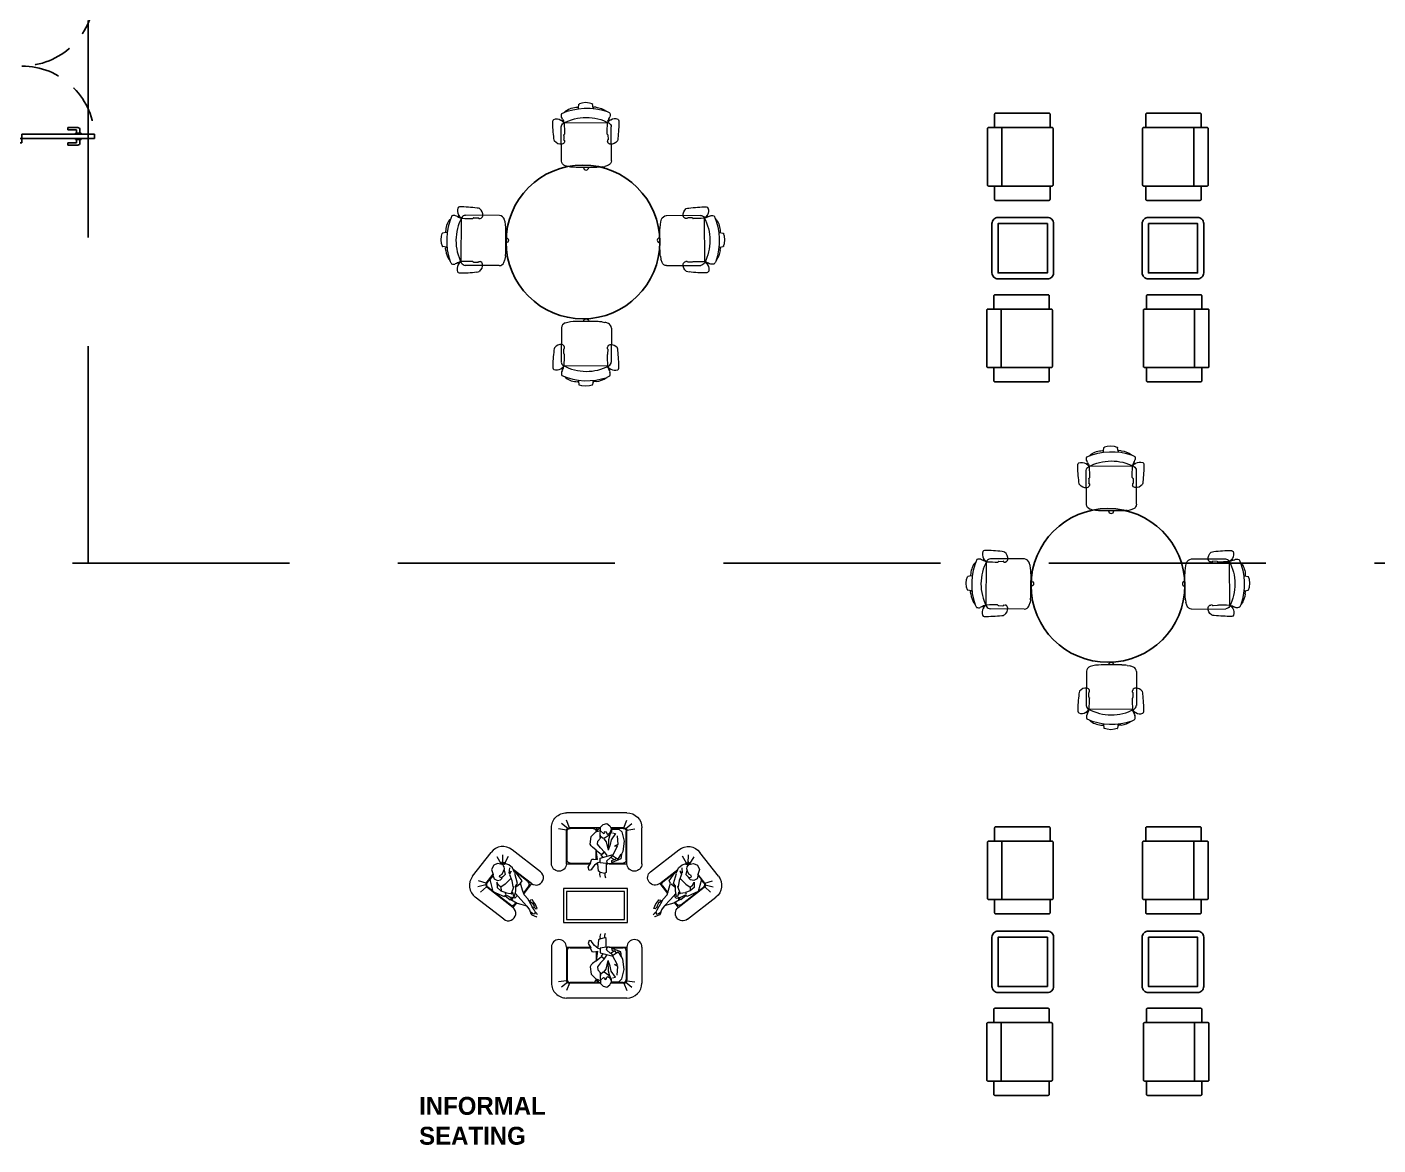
# Model space of a CAD drawing. Header units: inches. Extents: x 482566 to 494966, y -26460 to -22226.
# Drawn here: x 485634 to 486227, y -25589 to -25098 of the extents above; entities that cross this region are included whole.
import ezdxf

# ---------------------------------------------------------------- set-up
doc = ezdxf.new("R2010")
doc.units = ezdxf.units.IN
doc.header["$LTSCALE"] = 15
doc.header["$MEASUREMENT"] = 0
doc.linetypes.add('DASHED', pattern=[0.75, 0.5, -0.25])
doc.linetypes.add('TRATTEGGIATA2', pattern=[9.525, 6.35, -3.175])
doc.layers.add('000obiecte', color=7, linetype='Continuous', lineweight=5, true_color=0xb6bbaa)
doc.layers.add('A-furniture', color=50, linetype='Continuous', lineweight=9)
doc.layers.add('I-ANNO-TEXT', color=7, linetype='Continuous', lineweight=18)
for name, color, linetype in [('aaaa corp comercial', 7, 'Continuous'), ('I-DOORS', 104, 'Continuous'), ('I-FURN', 4, 'Continuous'), ('SUI GAS LINE', 30, 'TRATTEGGIATA2')]:
    doc.layers.add(name, color=color, linetype=linetype)
doc.styles.add('MICRO', font='')
doc.styles.get('MICRO').set_extended_font_data('MicrogrammaSSi', bold=True)

# ---------------------------------------------------------------- blocks, each defined once
blk = doc.blocks.new('EIHFEOUH')
at = {"linetype": 'ByBlock'}
for points in [[(275, 0), (-275, 0, 0.414214), (-285, -10), (-285, -130, 0.414214), (-275, -140), (275, -140, 0.414214), (285, -130), (285, -10, 0.414214)], [(-415, -70), (-295, -70, -0.414214), (-285, -80), (-285, -600, -0.414214), (-295, -610), (-415, -610, -0.414214), (-425, -600), (-425, -80, -0.414214)], [(415, -70), (295, -70, 0.414214), (285, -80), (285, -600, 0.414214), (295, -610), (415, -610, 0.414214), (425, -600), (425, -80, 0.414214)], [(-275, -140), (275, -140, -0.414214), (285, -150), (285, -630, -0.414214), (275, -640), (-275, -640, -0.414214), (-285, -630), (-285, -150, -0.414214)]]:
    blk.add_lwpolyline(points, format="xyb", close=True, dxfattribs=at)
blk = doc.blocks.new('A$C6A0E07C9')
at = {"layer": 'A-furniture'}
for p, q in [((-0.214, 0.272), (0.118, 0.288)), ((-0.269, 0.177), (-0.266, 0.205)), ((-0.012, 0.242), (-0.025, 0.242)), ((-0.011, 0.243), (-0.012, 0.242)), ((-0.008, 0.248), (-0.011, 0.243)), ((-0.011, 0.243), (-0.011, 0.243)), ((0.038, 0.251), (-0.003, 0.25)), ((0.042, 0.251), (0.045, 0.247)), ((0.045, 0.247), (0.046, 0.246)), ((0.046, 0.246), (0.048, 0.245)), ((0.048, 0.245), (0.048, 0.245)), ((0.159, 0.25), (0.179, -0.167)), ((0.315, 0.152), (0.319, 0.129)), ((-0.291, 0.02), (-0.289, 0.029)), ((-0.288, 0.01), (-0.291, 0.02)), ((-0.289, 0.029), (-0.284, 0.038)), ((-0.282, 0.002), (-0.288, 0.01)), ((-0.284, 0.038), (-0.276, 0.044)), ((-0.274, -0.003), (-0.282, 0.002)), ((-0.276, 0.044), (-0.267, 0.046)), ((0.315, 0.121), (0.306, 0.12)), ((0.313, 0.121), (0.347, 0.116)), ((0.351, 0.113), (0.36, 0.088)), ((0.364, 0.015), (0.358, -0.011)), ((0.36, 0.088), (0.366, 0.051)), ((0.366, 0.051), (0.364, 0.015)), ((-0.264, -0.004), (-0.274, -0.003)), ((0.311, -0.022), (0.322, -0.023)), ((0.32, -0.023), (0.355, -0.015)), ((0.355, -0.015), (0.356, -0.013)), ((0.356, -0.013), (0.358, -0.011)), ((-0.189, -0.217), (0.143, -0.2)), ((0.009, -0.176), (-0.004, -0.177)), ((0.009, -0.176), (0.009, -0.176)), ((0.01, -0.176), (0.009, -0.176)), ((0.013, -0.182), (0.01, -0.176)), ((0.059, -0.18), (0.018, -0.183)), ((0.063, -0.179), (0.066, -0.175)), ((0.066, -0.175), (0.067, -0.174)), ((0.067, -0.174), (0.069, -0.173)), ((0.069, -0.173), (0.069, -0.173)), ((0.296, -0.147), (0.284, -0.159))]:
    blk.add_line(p, q, dxfattribs=at)
for centre, radius, start, end in [((-0.21, 0.223), 0.0487, 94.526, 161.0109), ((0.027, 0.278), 0.0792, 129.4999, 189.1152), ((-0.022, 0.271), 0.0292, 192.0047, 264.4409), ((0.007, 0.283), 0.0635, 94.0792, 117.5938), ((0.224, -0.892), 1.257, 92.3594, 100.1757), ((0.117, 0.241), 0.0463, 34.0902, 88.4441), ((-0.249, 0.025), 0.471, 334.5973, 30.9732), ((0.108, 0.326), 0.0879, 309.6726, 333.0223), ((0.172, 0.345), 0.0192, 28.1256, 89.2436), ((-1.125, 2.793), 2.849, 297.1157, 298.0695), ((-0.92, -0.013), 1.143, 14.0931, 15.0056), ((0.121, 0.323), 0.0749, 330.3794, 24.513), ((0.234, 0.223), 0.0597, 72.5282, 107.7011), ((0.195, 0.222), 0.0806, 25.5198, 45.5387), ((0.182, 0.142), 0.452, 175.5289, 182.0991), ((0.594, -0.035), 0.893, 162.1203, 164.4323), ((-0.004, 0.244), 0.00623, 84.8455, 131.3174), ((0.037, 0.241), 0.0101, 64.5281, 88.6391), ((0.001, 1.553), 1.309, 272.0899, 276.676), ((0.149, 0.274), 0.0211, 279.8693, 313.3434), ((0.17, 0.245), 0.0129, 130.1366, 158.0173), ((0.187, 0.181), 0.0779, 100.0525, 108.2672), ((-0.301, 0.026), 0.614, 339.6108, 22.0467), ((0.128, 0.125), 0.189, 8.0925, 40.8276), ((72.219, 3.627), 72.574, 182.76527, 182.92488), ((0.31, 0.129), 0.0088, 301.088, 3.1667), ((0.347, 0.111), 0.00513, 22.8184, 91.0076), ((0.081, -0.062), 0.341, 182.481, 200.7553), ((0.116, -0.038), 0.211, 328.6962, 1.8079), ((0.318, -0.031), 0.00903, 2.1237, 63.3709), ((-0.186, -0.16), 0.0572, 202.8821, 266.1169), ((0.052, -0.207), 0.0792, 176.5782, 236.1936), ((0.002, -0.206), 0.0292, 101.2525, 173.6887), ((0.017, -0.177), 0.00623, 234.376, 280.848), ((0.058, -0.17), 0.0101, 277.0543, 301.1654), ((0.152, -1.479), 1.309, 89.0174, 93.6036), ((0.138, -0.155), 0.0449, 276.7939, 330.1521), ((0.172, -0.191), 0.0211, 52.3501, 85.8241), ((0.197, -0.155), 0.0211, 212.6602, 229.0352), ((0.163, -0.292), 0.122, 63.0548, 80.6357), ((0.136, -0.248), 0.0879, 32.6712, 56.0209), ((-0.92, -0.013), 1.143, 350.6964, 351.6126), ((0.149, -0.244), 0.0749, 341.1805, 35.314), ((0.324, 0.055), 0.26, 246.1539, 250.8174), ((0.249, -0.153), 0.0392, 254.2998, 275.9911), ((0.254, -0.14), 0.0518, 269.3553, 293.3788), ((0.031, -0.214), 0.0635, 248.0997, 271.6142), ((0.131, 0.976), 1.257, 265.5178, 273.334), ((0.202, -0.26), 0.0192, 276.4498, 337.5679)]:
    blk.add_arc(centre, radius, start, end, dxfattribs=at)
blk = doc.blocks.new('solid door-1500')
for p, q in [((410495, -4754), (410495, -4047)), ((410537, -4754), (410537, -4047)), ((411866, -4754), (411866, -4047)), ((411909, -4754), (411909, -4047)), ((410430, -4306), (410430, -4209)), ((410484, -4188), (410452, -4188)), ((410484, -4231), (410484, -4177)), ((410495, -4177), (410484, -4177)), ((410537, -4177), (410548, -4177)), ((410548, -4231), (410548, -4177)), ((410548, -4188), (410580, -4188)), ((410602, -4306), (410602, -4209)), ((411802, -4306), (411802, -4209)), ((411855, -4188), (411823, -4188)), ((411866, -4177), (411855, -4177)), ((411855, -4231), (411855, -4177)), ((411909, -4177), (411920, -4177)), ((411920, -4231), (411920, -4177)), ((411920, -4188), (411952, -4188)), ((411973, -4306), (411973, -4209)), ((410452, -4306), (410430, -4306)), ((410484, -4220), (410452, -4220)), ((410452, -4306), (410452, -4220)), ((410495, -4231), (410484, -4231)), ((410537, -4231), (410548, -4231)), ((410548, -4220), (410580, -4220)), ((410580, -4306), (410580, -4220)), ((410580, -4306), (410602, -4306)), ((411823, -4306), (411802, -4306)), ((411855, -4220), (411823, -4220)), ((411823, -4306), (411823, -4220)), ((411866, -4231), (411855, -4231)), ((411909, -4231), (411920, -4231)), ((411920, -4220), (411952, -4220)), ((411952, -4306), (411952, -4220)), ((411952, -4306), (411973, -4306)), ((410495, -4754), (410452, -4754)), ((410452, -4754), (410452, -4844)), ((410452, -4844), (410464, -4844)), ((410537, -4844), (410452, -4844)), ((410495, -4754), (410537, -4754)), ((410495, -4754), (410495, -4801)), ((410495, -4754), (410495, -4801)), ((410537, -4801), (410495, -4801)), ((410537, -4801), (410537, -4844)), ((411909, -4754), (411866, -4754)), ((411866, -4801), (411866, -4844)), ((411866, -4801), (411909, -4801)), ((411866, -4844), (411952, -4844)), ((411909, -4754), (411909, -4801)), ((411909, -4754), (411909, -4801)), ((411909, -4754), (411952, -4754)), ((411952, -4844), (411940, -4844)), ((411952, -4754), (411952, -4844))]:
    blk.add_line(p, q)
for points in [[(410495, -4047), (410537, -4047)], [(411909, -4047), (411866, -4047)]]:
    blk.add_lwpolyline(points)
at = {"linetype": 'DASHED', "ltscale": 50}
for centre, start, end in [((410495, -4754), 0, 86.5254), ((411909, -4754), 93.4746, 180)]:
    blk.add_arc(centre, 707, start, end, dxfattribs=at)
for centre, start, end in [((410452, -4209), 90, 180), ((410580, -4209), 0, 90), ((411823, -4209), 90, 180), ((411952, -4209), 0, 90)]:
    blk.add_arc(centre, 21.4, start, end)
blk = doc.blocks.new('A$C620D4238')
for p, q in [((0.27, 0.816), (0.165, 0.9)), ((0.249, 1.078), (1.254, 1.078)), ((0.299, 0.829), (0.25, 0.954)), ((0.581, 0.9), (0.532, 0.861)), ((0.643, 0.882), (0.581, 0.9)), ((1.204, 0.829), (1.253, 0.954)), ((1.233, 0.816), (1.338, 0.9)), ((0, 0.232), (0, 0.829)), ((0.252, 0.791), (0.119, 0.811)), ((0.249, 0.232), (0.249, 0.779)), ((0.259, 0.292), (0.259, 0.77)), ((0.332, 0.761), (0.297, 0.605)), ((0.299, 0.829), (0.516, 0.829)), ((0.309, 0.819), (0.511, 0.819)), ((0.383, 0.808), (0.332, 0.761)), ((0.502, 0.806), (0.383, 0.808)), ((0.51, 0.816), (0.502, 0.806)), ((0.532, 0.861), (0.51, 0.816)), ((0.686, 0.839), (0.643, 0.882)), ((0.69, 0.785), (0.686, 0.839)), ((0.687, 0.829), (1.204, 0.829)), ((0.687, 0.819), (0.692, 0.819)), ((0.768, 0.761), (0.69, 0.785)), ((0.742, 0.769), (0.742, 0.77)), ((0.751, 0.766), (0.751, 0.829)), ((0.751, 0.766), (0.751, 0.779)), ((0.751, 0.766), (0.751, 0.779)), ((0.761, 0.763), (0.761, 0.77)), ((0.842, 0.682), (0.768, 0.761)), ((0.811, 0.819), (1.194, 0.819)), ((0.858, 0.558), (0.842, 0.682)), ((1.244, 0.292), (1.244, 0.77)), ((1.251, 0.791), (1.384, 0.811)), ((1.254, 0.232), (1.254, 0.779)), ((1.503, 0.232), (1.503, 0.829)), ((0.297, 0.605), (0.319, 0.435)), ((0.739, 0.302), (0.758, 0.458)), ((0.758, 0.458), (0.819, 0.505)), ((0.761, 0.305), (0.761, 0.463)), ((0.819, 0.505), (0.844, 0.527)), ((0.844, 0.527), (0.858, 0.558)), ((0.551, 0.232), (0.249, 0.232)), ((0.502, 0.242), (0.309, 0.242)), ((0.319, 0.435), (0.34, 0.394)), ((0.34, 0.394), (0.352, 0.312)), ((0.352, 0.312), (0.495, 0.253)), ((0.495, 0.253), (0.506, 0.237)), ((0.506, 0.237), (0.567, 0.23)), ((0.567, 0.23), (0.573, 0.241)), ((0.592, 0.232), (0.568, 0.232)), ((0.573, 0.241), (0.592, 0.235)), ((0.592, 0.232), (0.594, 0.087)), ((0.723, 0.11), (0.732, 0.232)), ((0.733, 0.249), (0.786, 0.208)), ((0.797, 0.31), (0.739, 0.302)), ((0.755, 0.232), (0.751, 0.232)), ((0.834, 0.306), (0.797, 0.31)), ((0.854, 0.255), (0.834, 0.306)), ((0.846, 0.247), (0.854, 0.255)), ((0.895, 0.173), (0.846, 0.247)), ((1.194, 0.242), (0.849, 0.242)), ((1.254, 0.232), (0.856, 0.232)), ((0.594, 0.087), (0.616, 0.073)), ((0.616, 0.036), (0.606, 0)), ((0.616, 0.073), (0.616, 0.036)), ((0.689, 0.011), (0.698, 0.054)), ((0.696, 0.093), (0.723, 0.11)), ((0.698, 0.054), (0.696, 0.093)), ((0.786, 0.208), (0.827, 0.157)), ((0.827, 0.157), (0.842, 0.13)), ((0.842, 0.13), (0.875, 0.12)), ((0.875, 0.12), (0.895, 0.173))]:
    blk.add_line(p, q)
for points in [[(0.413, 0.697), (0.401, 0.554), (0.457, 0.523), (0.407, 0.527), (0.487, 0.37), (0.422, 0.325), (0.45, 0.296), (0.522, 0.337), (0.586, 0.277), (0.575, 0.241)], [(0.491, 0.744), (0.438, 0.734), (0.512, 0.632), (0.53, 0.55), (0.563, 0.456)], [(0.686, 0.781), (0.637, 0.736), (0.616, 0.748), (0.622, 0.761), (0.61, 0.769), (0.592, 0.763), (0.584, 0.732), (0.565, 0.722), (0.532, 0.742), (0.514, 0.779), (0.508, 0.806), (0.504, 0.769), (0.528, 0.718), (0.608, 0.66), (0.645, 0.65), (0.686, 0.685), (0.696, 0.734), (0.686, 0.781)], [(0.532, 0.714), (0.557, 0.632), (0.563, 0.474)], [(0.649, 0.343), (0.676, 0.382), (0.62, 0.425), (0.686, 0.495), (0.735, 0.56), (0.731, 0.609), (0.686, 0.658), (0.696, 0.671), (0.692, 0.707)], [(0.633, 0.648), (0.594, 0.597), (0.563, 0.456)], [(0.758, 0.46), (0.674, 0.388), (0.625, 0.431), (0.581, 0.368)], [(0.42, 0.325), (0.395, 0.31), (0.342, 0.394)], [(0.497, 0.251), (0.497, 0.284), (0.463, 0.302)], [(0.592, 0.235), (0.692, 0.25), (0.694, 0.327), (0.48, 0.384)], [(0.516, 0.333), (0.489, 0.368)], [(0.731, 0.251), (0.692, 0.263)], [(0.696, 0.095), (0.614, 0.073)]]:
    blk.add_lwpolyline(points)
for centre, radius, start, end in [((0.249, 0.829), 0.249, 90, 180), ((1.254, 0.829), 0.249, 360, 90), ((0.299, 0.779), 0.0498, 90, 180), ((0.309, 0.77), 0.0498, 90, 180), ((0.692, 0.77), 0.0498, 0, 90), ((0.811, 0.77), 0.0498, 90, 180), ((1.194, 0.77), 0.0498, 0, 90), ((1.204, 0.779), 0.0498, 0, 90), ((0.124, 0.232), 0.124, 180, 0), ((0.309, 0.292), 0.0498, 180, 270), ((1.194, 0.292), 0.0498, 270, 0), ((1.379, 0.232), 0.124, 180, 360)]:
    blk.add_arc(centre, radius, start, end)
blk = doc.blocks.new('A$C13E519EA')
for p, q in [((0.846, 1), (0.249, 1)), ((0, 0.249), (0, 0.751)), ((0.249, 0.702), (0.124, 0.75)), ((0.262, 0.73), (0.178, 0.835)), ((0.269, 0.704), (0.199, 0.669)), ((0.249, 0.694), (0.249, 0.751)), ((0.287, 0.748), (0.267, 0.881)), ((0.282, 0.699), (0.269, 0.704)), ((0.312, 0.751), (0.282, 0.699)), ((0.317, 0.691), (0.291, 0.699)), ((0.312, 0.751), (0.299, 0.751)), ((0.36, 0.769), (0.312, 0.751)), ((0.343, 0.669), (0.317, 0.691)), ((0.438, 0.765), (0.36, 0.769)), ((0.397, 0.733), (0.443, 0.66)), ((0.512, 0.725), (0.438, 0.765)), ((0.443, 0.66), (0.456, 0.708)), ((0.456, 0.708), (0.469, 0.647)), ((0.846, 0.751), (0.463, 0.751)), ((0.786, 0.742), (0.482, 0.742)), ((0.538, 0.734), (0.512, 0.725)), ((0.664, 0.608), (0.525, 0.712)), ((0.695, 0.691), (0.538, 0.734)), ((0.699, 0.647), (0.695, 0.691)), ((0.836, 0.692), (0.836, 0.548)), ((0.846, 0.751), (0.846, 0.542)), ((0.199, 0.669), (0.165, 0.608)), ((0.165, 0.608), (0.182, 0.53)), ((0.182, 0.53), (0.252, 0.482)), ((0.249, 0.299), (0.249, 0.484)), ((0.252, 0.482), (0.26, 0.46)), ((0.256, 0.47), (0.308, 0.434)), ((0.26, 0.46), (0.256, 0.382)), ((0.356, 0.63), (0.343, 0.669)), ((0.351, 0.651), (0.408, 0.604)), ((0.351, 0.534), (0.369, 0.578)), ((0.36, 0.517), (0.351, 0.534)), ((0.369, 0.578), (0.356, 0.63)), ((0.408, 0.525), (0.36, 0.517)), ((0.369, 0.443), (0.404, 0.486)), ((0.404, 0.551), (0.395, 0.525)), ((0.408, 0.604), (0.404, 0.551)), ((0.404, 0.486), (0.408, 0.525)), ((0.469, 0.647), (0.56, 0.591)), ((0.508, 0.478), (0.482, 0.395)), ((0.525, 0.608), (0.508, 0.478)), ((0.56, 0.591), (0.634, 0.521)), ((0.634, 0.521), (0.643, 0.534)), ((0.643, 0.534), (0.682, 0.412)), ((0.664, 0.56), (0.664, 0.608)), ((0.716, 0.495), (0.664, 0.56)), ((0.699, 0.634), (0.682, 0.556)), ((0.799, 0.573), (0.699, 0.647)), ((0.756, 0.412), (0.716, 0.495)), ((0.738, 0.456), (0.868, 0.434)), ((0.864, 0.53), (0.799, 0.573)), ((0.96, 0.512), (0.864, 0.53)), ((0.999, 0.495), (0.96, 0.512)), ((1.003, 0.525), (0.999, 0.495)), ((0.999, 0.495), (1.094, 0.451)), ((1.024, 0.548), (1.003, 0.525)), ((1.012, 0.504), (1.06, 0.504)), ((1.051, 0.534), (1.024, 0.548)), ((1.103, 0.525), (1.051, 0.534)), ((1.06, 0.504), (1.12, 0.478)), ((1.094, 0.451), (1.125, 0.469)), ((1.147, 0.434), (1.094, 0.451)), ((1.177, 0.481), (1.103, 0.525)), ((1.125, 0.469), (1.16, 0.465)), ((1.16, 0.465), (1.177, 0.481)), ((0.249, 0.299), (0.124, 0.25)), ((0.262, 0.27), (0.178, 0.165)), ((0.256, 0.382), (0.421, 0.256)), ((0.259, 0.309), (0.259, 0.38)), ((0.287, 0.252), (0.267, 0.119)), ((0.846, 0.249), (0.299, 0.249)), ((0.308, 0.434), (0.369, 0.443)), ((0.417, 0.259), (0.309, 0.259)), ((0.43, 0.395), (0.378, 0.417)), ((0.378, 0.417), (0.434, 0.351)), ((0.421, 0.256), (0.617, 0.304)), ((0.482, 0.395), (0.43, 0.395)), ((0.786, 0.259), (0.433, 0.259)), ((0.434, 0.351), (0.521, 0.343)), ((0.482, 0.395), (0.521, 0.347)), ((0.521, 0.343), (0.599, 0.373)), ((0.599, 0.373), (0.608, 0.343)), ((0.603, 0.365), (0.682, 0.412)), ((0.617, 0.304), (0.617, 0.325)), ((0.617, 0.325), (0.734, 0.321)), ((0.708, 0.356), (0.621, 0.338)), ((0.682, 0.412), (0.695, 0.408)), ((0.695, 0.408), (0.686, 0.443)), ((0.686, 0.443), (0.743, 0.399)), ((0.756, 0.347), (0.708, 0.356)), ((0.751, 0.378), (0.729, 0.373)), ((0.729, 0.373), (0.756, 0.356)), ((0.734, 0.321), (0.738, 0.334)), ((0.738, 0.334), (0.86, 0.347)), ((0.743, 0.399), (0.756, 0.412)), ((0.777, 0.391), (0.751, 0.378)), ((0.756, 0.356), (0.756, 0.347)), ((0.777, 0.443), (0.782, 0.421)), ((0.782, 0.421), (0.777, 0.391)), ((0.836, 0.345), (0.836, 0.309)), ((0.846, 0.346), (0.846, 0.249)), ((0.86, 0.347), (0.916, 0.373)), ((0.868, 0.434), (1.016, 0.409)), ((0.916, 0.373), (0.994, 0.404)), ((0.994, 0.404), (1.016, 0.408)), ((1.016, 0.408), (1.09, 0.386)), ((1.09, 0.386), (1.116, 0.369)), ((1.116, 0.369), (1.137, 0.355)), ((1.137, 0.355), (1.168, 0.343)), ((1.181, 0.417), (1.147, 0.434)), ((1.168, 0.343), (1.251, 0.365)), ((1.222, 0.413), (1.181, 0.417)), ((1.244, 0.404), (1.222, 0.413)), ((1.251, 0.365), (1.252, 0.371)), ((0.846, 0), (0.249, 0))]:
    blk.add_line(p, q)
blk.add_lwpolyline([(1.186, 0.408), (1.199, 0.391), (1.194, 0.378), (1.164, 0.369), (1.116, 0.365)])
for centre, radius, start, end in [((0.249, 0.751), 0.249, 90, 180), ((0.846, 0.876), 0.124, 270, 90), ((0.299, 0.702), 0.0498, 90, 180), ((0.309, 0.692), 0.0498, 90, 171.8242), ((0.786, 0.692), 0.0498, 0, 90), ((0.249, 0.249), 0.249, 180, 270), ((0.299, 0.299), 0.0498, 180, 270), ((0.309, 0.309), 0.0498, 180, 270), ((0.786, 0.309), 0.0498, 270, 0), ((0.846, 0.124), 0.124, 270, 90)]:
    blk.add_arc(centre, radius, start, end)
blk = doc.blocks.new('A$C7777126F')
at = {"layer": '000obiecte', "ltscale": 70}
for points in [[(531, -282), (-531, -282), (-531, 282), (531, 282)], [(481, -232), (-481, -232), (-481, 232), (481, 232)]]:
    blk.add_lwpolyline(points, close=True, dxfattribs=at)
for name, p, xscale, yscale, zscale, rotation in [('A$C620D4238', (770, 460), -1000, 1000, 1000, 359.9999999177509), ('A$C13E519EA', (-2194, -288), -1000.00000000018, 1000, 1000, 217.778089326914), ('A$C13E519EA', (2194, -288), 1000.00000000018, 1000.00000000018, 1000.00000000018, 142.2219106730861), ('A$C620D4238', (770, -460), 1000, 1000, 1000, 180.0000000822491)]:
    blk.add_blockref(name, p, dxfattribs=dict(at, xscale=xscale, yscale=yscale, zscale=zscale, rotation=rotation))

msp = doc.modelspace()

# ---------------------------------------------------------------- linework, layer by layer
at = {"layer": 'I-FURN', "elevation": 6.93}
for points in [[(486084.24, -25184.53), (486084.24, -25206.13, -0.414214), (486081.54, -25208.83), (486059.94, -25208.83, -0.414214), (486057.24, -25206.13), (486057.24, -25184.53, -0.414214), (486059.94, -25181.83), (486081.54, -25181.83, -0.414214)], [(486123.17, -25184.53), (486123.17, -25206.13, 0.414214), (486125.87, -25208.83), (486147.47, -25208.83, 0.414214), (486150.17, -25206.13), (486150.17, -25184.53, 0.414214), (486147.47, -25181.83), (486125.87, -25181.83, 0.414214)], [(486084.24, -25497.75), (486084.24, -25519.35, -0.414214), (486081.54, -25522.05), (486059.94, -25522.05, -0.414214), (486057.24, -25519.35), (486057.24, -25497.75, -0.414214), (486059.94, -25495.05), (486081.54, -25495.05, -0.414214)], [(486123.17, -25497.75), (486123.17, -25519.35, 0.414214), (486125.87, -25522.05), (486147.47, -25522.05, 0.414214), (486150.17, -25519.35), (486150.17, -25497.75, 0.414214), (486147.47, -25495.05), (486125.87, -25495.05, 0.414214)]]:
    msp.add_lwpolyline(points, format="xyb", close=True, dxfattribs=at)
for points in [[(486081.54, -25184.53), (486081.54, -25206.13), (486059.94, -25206.13), (486059.94, -25184.53)], [(486125.87, -25184.53), (486125.87, -25206.13), (486147.47, -25206.13), (486147.47, -25184.53)], [(486081.54, -25497.75), (486081.54, -25519.35), (486059.94, -25519.35), (486059.94, -25497.75)], [(486125.87, -25497.75), (486125.87, -25519.35), (486147.47, -25519.35), (486147.47, -25497.75)]]:
    msp.add_lwpolyline(points, close=True, dxfattribs=at)
at = {"layer": 'I-FURN'}
for centre in [(485877.7, -25192.56, 6.93), (486108.14, -25343.35, 6.93)]:
    msp.add_circle(centre, 33.75, dxfattribs=at)
at = {"layer": 'SUI GAS LINE'}
for p, q in [((485660.5, -25333.5), (485660.5, -24827.5)), ((485225, -25333.5), (486332.5, -25333.5))]:
    msp.add_line(p, q, dxfattribs=at)

# ---------------------------------------------------------------- block references
at = {"layer": 'A-furniture'}
for p, xscale, yscale, zscale, rotation in [((485877.51, -25147.99, 6.93), -45.00000000000906, 45, 45, 273.1434728385179), ((485832.04, -25190.22, 6.93), 45.00000000027777, 45.00000000027777, 45.00000000027777, 176.8565271613339), ((485923.37, -25190.22, 6.93), -45.00000000027777, 45, 45, 183.1434728386661), ((485877.51, -25239.32, 6.93), 45.00000000000906, 45.00000000000906, 45.00000000000906, 266.8565271614821), ((486107.95, -25298.78, 6.93), -45.00000000000906, 45, 45, 273.1434728385179), ((486062.48, -25341.01, 6.93), 45.00000000027777, 45.00000000027777, 45.00000000027777, 176.8565271613339), ((486153.81, -25341.01, 6.93), -45.00000000027777, 45, 45, 183.1434728386661), ((486107.95, -25390.1, 6.93), 45.00000000000906, 45.00000000000906, 45.00000000000906, 266.8565271614821)]:
    msp.add_blockref('A$C6A0E07C9', p, dxfattribs=dict(at, xscale=xscale, yscale=yscale, zscale=zscale, rotation=rotation))
at = {"layer": 'aaaa corp comercial', "color": 7, "linetype": 'Continuous', "xscale": -0.02643085346705815, "yscale": 0.02643085346705815, "zscale": 0.02643085346705815, "rotation": 180}
msp.add_blockref('A$C7777126F', (485883.24, -25483.81), dxfattribs=at)
at = {"layer": 'I-DOORS', "xscale": -0.04499999998952262, "yscale": 0.04499999998952262, "zscale": 0.04499999999999744, "rotation": 270}
msp.add_blockref('solid door-1500', (485845.39, -43619.43, 6.93), dxfattribs=at)
at = {"layer": 'I-FURN', "yscale": 0.04499999998952262}
for p, xscale, zscale, rotation in [((486055.25, -25155.19, 6.93), -0.04499999998952262, 0.04499999999999744, 90), ((486152.16, -25155.19, 6.93), 0.04499999998952262, 0.04499999998952262, 270), ((486054.93, -25234.86, 6.93), -0.04499999998952262, 0.04499999999999744, 90), ((486152.48, -25234.86, 6.93), 0.04499999998952262, 0.04499999998952262, 270), ((486055.25, -25468.41, 6.93), -0.04499999998952262, 0.04499999999999744, 90), ((486152.16, -25468.41, 6.93), 0.04499999998952262, 0.04499999998952262, 270), ((486054.93, -25548.08, 6.93), -0.04499999998952262, 0.04499999999999744, 90), ((486152.48, -25548.08, 6.93), 0.04499999998952262, 0.04499999998952262, 270)]:
    msp.add_blockref('EIHFEOUH', p, dxfattribs=dict(at, xscale=xscale, zscale=zscale, rotation=rotation))

# ---------------------------------------------------------------- texts
at = {"layer": 'I-ANNO-TEXT', "insert": (485805.8, -25567.85, 6.93), "char_height": 7.875, "attachment_point": 1, "style": 'MICRO'}
msp.add_mtext_dynamic_manual_height_columns('{\\fBahnschrift Light|b1|i0|c0|p34;INFORMAL SEATING}', width=7.4099, gutter_width=1.5, heights=[0], dxfattribs=at)

doc.saveas('drawing.dxf')
